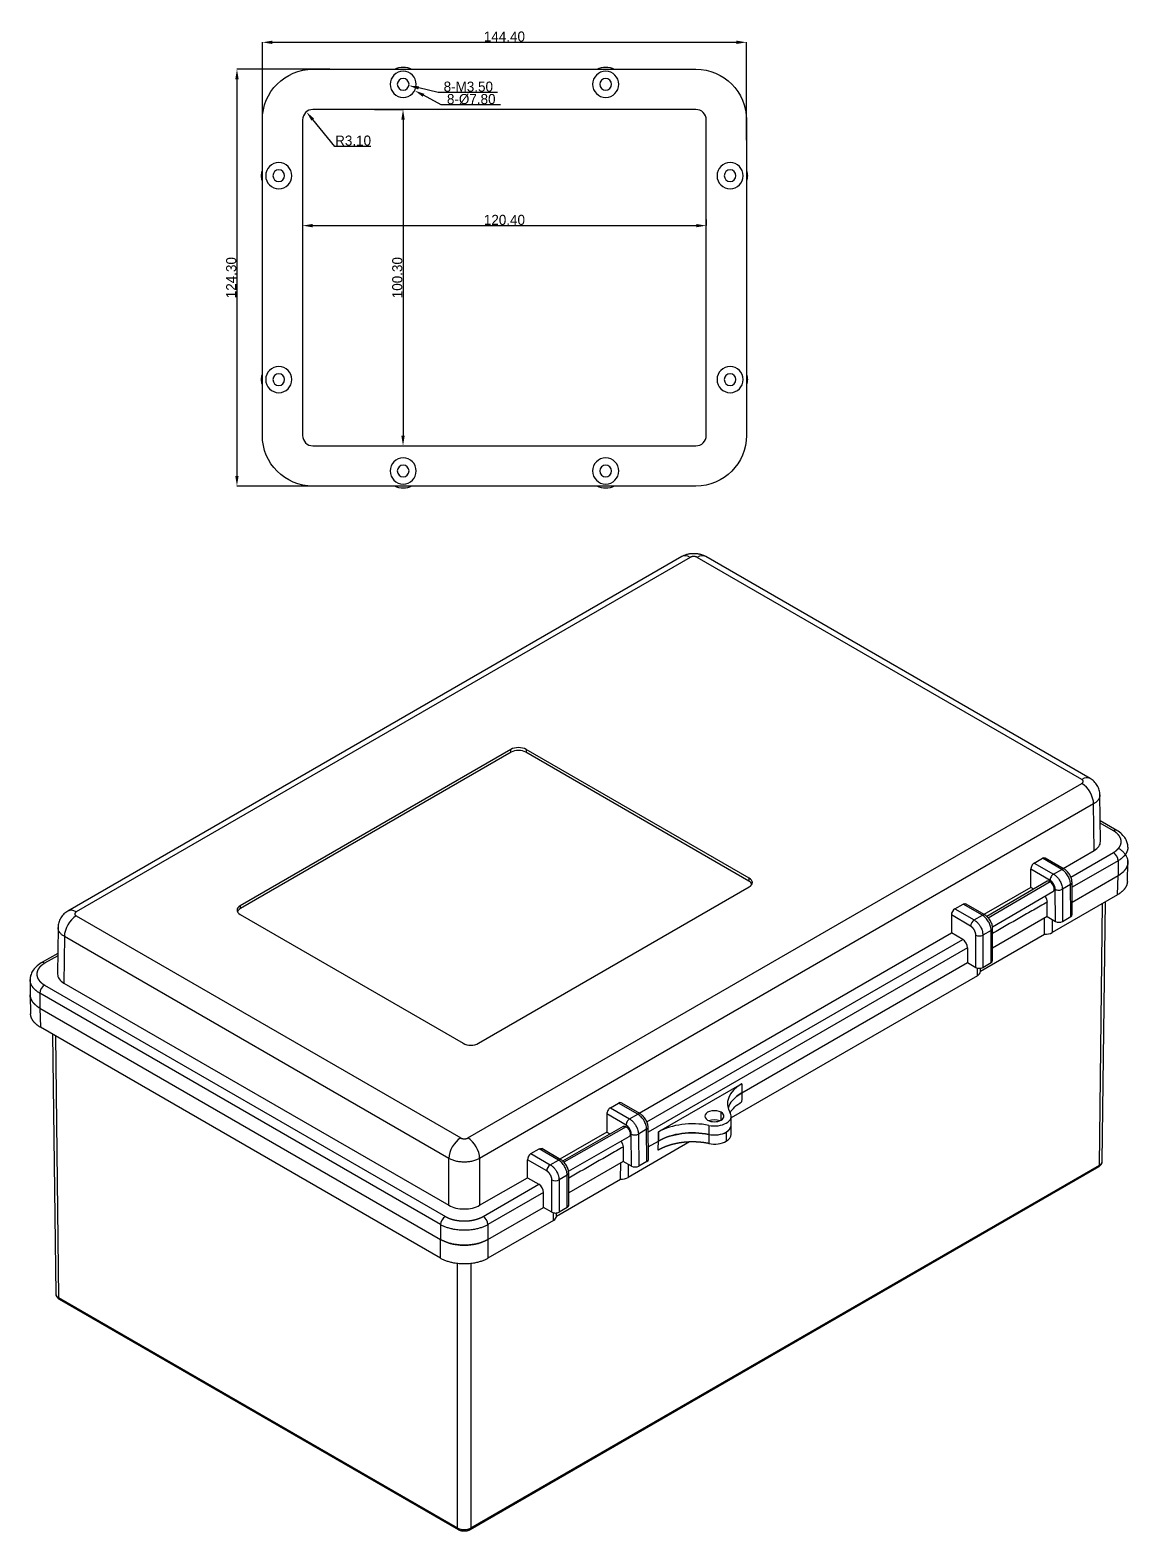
# Model space of a CAD drawing. Header units: inches. Extents: x 231 to 1236, y 43 to 508.
# Drawn here: x 908.2 to 1235.6, y 42.9 to 490.5 of the extents above; entities that cross this region are included whole.
import ezdxf

# ---------------------------------------------------------------- set-up
doc = ezdxf.new("R2010")
doc.units = ezdxf.units.IN
doc.header["$MEASUREMENT"] = 0
doc.layers.add('1', color=7, linetype='Continuous')
doc.layers.add('尺寸线', color=80, linetype='Continuous')
doc.dimstyles.get("Standard").update_dxf_attribs({"dimtxt": 3, "dimasz": 3, "dimexe": 0, "dimexo": 0, "dimgap": 0.2, "dimtad": 1, "dimtoh": 1, "dimzin": 0, "dimdsep": 46, "dimtxsty": 'Standard', "dimcen": 0, "dimadec": 0, "dimazin": 0, "dimtfac": 1, "dimtofl": 0, "dimtmove": 0, "dimatfit": 3, "dimfxl": 1, "dimtolj": 1, "dimtzin": 0, "dimarcsym": 2})

# ---------------------------------------------------------------- blocks, each defined once
blk = doc.blocks.new('*D6')
at = {"layer": 'Defpoints', "color": 0}
for p in [(1121.86, 486.87), (977.46, 457.69), (1121.86, 457.69)]:
    blk.add_point(p, dxfattribs=at)
at = {"layer": '尺寸线', "color": 0, "lineweight": -2}
for p, q in [((977.46, 457.69), (977.46, 486.87)), ((980.46, 486.87), (1118.86, 486.87)), ((1121.86, 457.69), (1121.86, 486.87))]:
    blk.add_line(p, q, dxfattribs=at)
at = {"layer": '尺寸线', "color": 0}
for points in [[(980.46, 487.37), (980.46, 486.37), (977.46, 486.87)], [(1118.86, 487.37), (1118.86, 486.37), (1121.86, 486.87)]]:
    blk.add_solid(points, dxfattribs=at)
at = {"layer": '尺寸线', "color": 0, "insert": (1049.66, 488.57), "char_height": 3, "attachment_point": 5}
blk.add_mtext('\\A1;144.40', dxfattribs=at)
blk = doc.blocks.new('*D7')
at = {"layer": 'Defpoints', "color": 0}
for p in [(997.6, 478.84), (969.89, 354.54), (997.6, 354.54)]:
    blk.add_point(p, dxfattribs=at)
at = {"layer": '尺寸线', "color": 0, "lineweight": -2}
for p, q in [((997.6, 478.84), (969.89, 478.84)), ((969.89, 475.84), (969.89, 357.54)), ((997.6, 354.54), (969.89, 354.54))]:
    blk.add_line(p, q, dxfattribs=at)
at = {"layer": '尺寸线', "color": 0}
for points in [[(969.39, 475.84), (970.39, 475.84), (969.89, 478.84)], [(969.39, 357.54), (970.39, 357.54), (969.89, 354.54)]]:
    blk.add_solid(points, dxfattribs=at)
at = {"layer": '尺寸线', "color": 0, "insert": (968.19, 416.69), "char_height": 3, "attachment_point": 5, "rotation": 90}
blk.add_mtext('\\A1;124.30', dxfattribs=at)
blk = doc.blocks.new('*D8')
at = {"layer": 'Defpoints', "color": 0}
for p in [(1010.91, 466.84), (1010.91, 366.54), (1019.41, 366.54)]:
    blk.add_point(p, dxfattribs=at)
at = {"layer": '尺寸线', "color": 0, "lineweight": -2}
for p, q in [((1010.91, 466.84), (1019.41, 466.84)), ((1019.41, 463.84), (1019.41, 369.54)), ((1010.91, 366.54), (1019.41, 366.54))]:
    blk.add_line(p, q, dxfattribs=at)
at = {"layer": '尺寸线', "color": 0}
for points in [[(1018.91, 463.84), (1019.91, 463.84), (1019.41, 466.84)], [(1018.91, 369.54), (1019.91, 369.54), (1019.41, 366.54)]]:
    blk.add_solid(points, dxfattribs=at)
at = {"layer": '尺寸线', "color": 0, "insert": (1017.71, 416.69), "char_height": 3, "attachment_point": 5, "rotation": 90}
blk.add_mtext('\\A1;100.30', dxfattribs=at)
blk = doc.blocks.new('*D9')
at = {"layer": 'Defpoints', "color": 0}
for p in [(989.46, 434.05), (1109.86, 434.05), (1109.86, 432.2)]:
    blk.add_point(p, dxfattribs=at)
at = {"layer": '尺寸线', "color": 0, "lineweight": -2}
for p, q in [((989.46, 434.05), (989.46, 432.2)), ((992.46, 432.2), (1106.86, 432.2)), ((1109.86, 434.05), (1109.86, 432.2))]:
    blk.add_line(p, q, dxfattribs=at)
at = {"layer": '尺寸线', "color": 0}
for points in [[(992.46, 432.7), (992.46, 431.7), (989.46, 432.2)], [(1106.86, 432.7), (1106.86, 431.7), (1109.86, 432.2)]]:
    blk.add_solid(points, dxfattribs=at)
at = {"layer": '尺寸线', "color": 0, "insert": (1049.66, 433.9), "char_height": 3, "attachment_point": 5}
blk.add_mtext('\\A1;120.40', dxfattribs=at)
blk = doc.blocks.new('*D10')
at = {"layer": 'Defpoints', "color": 0}
for p in [(990.59, 466.13), (992.56, 463.74)]:
    blk.add_point(p, dxfattribs=at)
at = {"layer": '尺寸线', "color": 0, "lineweight": -2}
for p, q in [((999.08, 455.84), (992.5, 463.82)), ((1009.78, 455.84), (999.08, 455.84))]:
    blk.add_line(p, q, dxfattribs=at)
at = {"layer": '尺寸线', "color": 0}
blk.add_solid([(992.88, 464.14), (992.11, 463.5), (990.59, 466.13)], dxfattribs=at)
at = {"layer": '尺寸线', "color": 0, "insert": (1004.53, 457.54), "char_height": 3, "attachment_point": 5}
blk.add_mtext('\\A1;R3.10', dxfattribs=at)
blk = doc.blocks.new('*D11')
at = {"layer": 'Defpoints', "color": 0}
for p in [(1017.76, 474.73), (1021.17, 473.95)]:
    blk.add_point(p, dxfattribs=at)
at = {"layer": '尺寸线', "color": 0, "lineweight": -2}
for p, q in [((1029.94, 471.93), (1024.09, 473.27)), ((1047.64, 471.93), (1029.94, 471.93))]:
    blk.add_line(p, q, dxfattribs=at)
at = {"layer": '尺寸线', "color": 0}
blk.add_solid([(1024.2, 473.76), (1023.98, 472.79), (1021.17, 473.95)], dxfattribs=at)
at = {"layer": '尺寸线', "color": 0, "insert": (1038.89, 473.63), "char_height": 3, "attachment_point": 5}
blk.add_mtext('\\A1;8-M3.50', dxfattribs=at)
blk = doc.blocks.new('*D12')
at = {"layer": 'Defpoints', "color": 0}
for p in [(1016.03, 476.2), (1022.89, 472.48)]:
    blk.add_point(p, dxfattribs=at)
at = {"layer": '尺寸线', "color": 0, "lineweight": -2}
for p, q in [((1030.81, 468.2), (1025.53, 471.06)), ((1048.51, 468.2), (1030.81, 468.2))]:
    blk.add_line(p, q, dxfattribs=at)
at = {"layer": '尺寸线', "color": 0}
blk.add_solid([(1025.77, 471.5), (1025.29, 470.62), (1022.89, 472.48)], dxfattribs=at)
at = {"layer": '尺寸线', "color": 0, "insert": (1039.76, 469.9), "char_height": 3, "attachment_point": 5}
blk.add_mtext('\\A1;8-%%c7.80', dxfattribs=at)

msp = doc.modelspace()

# ---------------------------------------------------------------- linework, layer by layer
at = {"layer": '1', "color": 0}
for p, q in [((992.562, 478.84), (1106.762, 478.84)), ((1106.762, 466.84), (992.562, 466.84)), ((977.462, 369.64), (977.462, 463.74)), ((989.462, 463.74), (989.462, 369.64)), ((1109.862, 369.64), (1109.862, 463.74)), ((1121.862, 463.74), (1121.862, 369.64)), ((992.562, 366.54), (1106.762, 366.54)), ((1106.762, 354.54), (992.562, 354.54)), ((1102.561, 333.522), (919.46, 227.809)), ((1105.061, 333.275), (921.96, 227.561)), ((1221.836, 267.079), (1107.183, 333.275)), ((1224.336, 267.327), (1109.683, 333.522)), ((1051.596, 276.015), (970.844, 229.393)), ((1051.667, 275.158), (970.915, 228.536)), ((1051.667, 275.158), (970.915, 228.536)), ((1051.596, 275.117), (1051.596, 276.015)), ((1122.59, 236.742), (1056.051, 275.158)), ((1122.59, 236.742), (1056.051, 275.158)), ((1122.66, 237.599), (1056.121, 276.015)), ((1056.121, 276.015), (1056.121, 275.117)), ((1038.735, 160.141), (1221.836, 265.855)), ((1225.371, 259.752), (1042.27, 154.039)), ((1225.497, 245.85), (1225.371, 259.752)), ((1227.401, 248.524), (1227.275, 262.458)), ((1232.261, 251.857), (1227.344, 254.695)), ((1231.261, 251.758), (1227.351, 254.015)), ((1207.68, 242.13), (1210.127, 243.542)), ((1207.68, 242.13), (1213.429, 238.811)), ((1215.875, 240.224), (1210.127, 243.542)), ((1216.625, 240.298), (1210.879, 243.616)), ((1216.253, 240.513), (1225.497, 245.85)), ((1218.551, 237.912), (1231.261, 245.25)), ((1232.675, 242.809), (1218.953, 234.887)), ((1235.449, 236.646), (1235.622, 242.361)), ((1235.449, 236.646), (1235.622, 242.361)), ((1122.66, 236.7), (1122.66, 237.599)), ((1206.675, 234.839), (1206.625, 240.283)), ((1212.368, 236.967), (1206.625, 240.283)), ((1213.429, 238.811), (1215.875, 240.224)), ((1218.992, 230.469), (1232.695, 238.38)), ((1218.992, 230.469), (1232.695, 238.38)), ((1218.992, 230.469), (1232.695, 238.38)), ((1232.522, 232.665), (1232.695, 238.38)), ((1232.522, 232.665), (1232.695, 238.38)), ((1041.909, 188.365), (1122.66, 234.986)), ((1206.675, 234.839), (1192.636, 226.819)), ((1211.495, 236.687), (1193.504, 226.192)), ((1211.495, 236.687), (1193.504, 226.192)), ((1193.906, 225.829), (1212.37, 236.601)), ((1193.906, 225.829), (1212.37, 236.601)), ((1195.181, 223.118), (1213.258, 233.664)), ((1195.181, 223.118), (1213.258, 233.664)), ((1207.505, 234.36), (1206.675, 234.839)), ((1214.019, 224.731), (1213.932, 234.287)), ((1218.5, 235.712), (1216.053, 234.3)), ((1216.053, 234.3), (1216.14, 224.731)), ((1218.587, 226.144), (1218.5, 235.712)), ((1219.026, 226.761), (1218.939, 236.332)), ((970.844, 229.393), (970.844, 228.494)), ((1184.012, 228.465), (1186.459, 229.878)), ((1184.012, 228.465), (1189.761, 225.146)), ((1192.207, 226.559), (1186.459, 229.878)), ((1192.957, 226.633), (1187.21, 229.951)), ((1211.536, 226.165), (1211.497, 230.439)), ((1232.522, 232.665), (1212.976, 221.379)), ((1232.522, 232.665), (1212.976, 221.379)), ((1227.127, 152.07), (1228.071, 230.094)), ((1227.127, 152.07), (1228.071, 230.094)), ((1227.947, 153.189), (1228.883, 230.563)), ((1227.947, 153.189), (1228.883, 230.563)), ((921.96, 226.336), (1036.613, 160.141)), ((970.844, 226.781), (1037.383, 188.365)), ((1182.957, 226.631), (1182.957, 221.29)), ((1188.7, 223.315), (1182.957, 226.631)), ((1189.761, 225.146), (1192.207, 226.559)), ((1211.536, 226.165), (1195.255, 216.764)), ((1210.687, 220.875), (1210.761, 225.717)), ((1210.687, 220.875), (1210.761, 225.717)), ((1211.536, 226.165), (1214.019, 224.731)), ((1213.035, 225.299), (1212.976, 221.379)), ((1213.035, 225.299), (1212.976, 221.379)), ((1216.14, 224.731), (1218.587, 226.144)), ((916.521, 222.94), (916.395, 209.005)), ((918.424, 220.234), (918.298, 206.332)), ((1033.078, 154.039), (918.424, 220.234)), ((1089.822, 167.518), (1182.957, 221.29)), ((1092.121, 164.918), (1186.358, 219.326)), ((1186.358, 219.326), (1182.957, 221.29)), ((1190.248, 211.007), (1190.248, 220.626)), ((1191.602, 209.856), (1210.687, 220.875)), ((1191.602, 209.856), (1210.687, 220.875)), ((1194.815, 222.038), (1192.369, 220.626)), ((1192.369, 220.626), (1192.369, 211.007)), ((1194.815, 212.419), (1194.815, 222.038)), ((1195.255, 213.032), (1195.255, 222.644)), ((916.451, 215.177), (911.535, 212.339)), ((1187.765, 216.881), (1092.522, 161.892)), ((1187.765, 216.881), (1187.765, 212.44)), ((916.447, 214.498), (912.535, 212.239)), ((1120.429, 173.563), (1187.765, 212.44)), ((1120.429, 173.563), (1187.765, 212.44)), ((1120.429, 173.563), (1187.765, 212.44)), ((1187.765, 212.44), (1190.248, 211.007)), ((1190.721, 208.531), (1190.756, 210.814)), ((1190.721, 208.531), (1190.756, 210.814)), ((1191.6, 209.74), (1191.616, 210.772)), ((1191.6, 209.74), (1191.616, 210.772)), ((1192.369, 211.007), (1194.815, 212.419)), ((918.298, 206.332), (1033.078, 140.064)), ((1190.721, 208.531), (1117.275, 166.127)), ((1190.721, 208.531), (1117.275, 166.127)), ((908.174, 202.843), (908.346, 197.127)), ((908.174, 202.843), (908.346, 197.127)), ((1030.624, 134.296), (911.121, 203.291)), ((912.535, 205.732), (1032.038, 136.737)), ((911.101, 198.862), (1030.604, 129.866)), ((911.101, 198.862), (1030.604, 129.866)), ((911.101, 198.862), (911.274, 193.146)), ((911.101, 198.862), (1030.604, 129.866)), ((911.101, 198.862), (911.274, 193.146)), ((1030.604, 124.251), (911.274, 193.146)), ((1030.604, 124.251), (911.274, 193.146)), ((914.913, 191.045), (915.849, 113.67)), ((914.913, 191.045), (915.849, 113.67)), ((915.725, 190.576), (916.669, 112.552)), ((915.725, 190.576), (916.669, 112.552)), ((1120.417, 176.265), (1095.572, 161.921)), ((1120.417, 176.265), (1120.429, 176.258)), ((1081.25, 169.135), (1083.696, 170.548)), ((1089.445, 167.229), (1083.696, 170.548)), ((1090.195, 167.303), (1084.448, 170.621)), ((1085.938, 163.973), (1080.195, 167.288)), ((1080.195, 167.288), (1080.244, 161.844)), ((1081.25, 169.135), (1086.998, 165.816)), ((1086.998, 165.816), (1089.445, 167.229)), ((1114.289, 165.458), (1114.289, 167.785)), ((1117.274, 163.927), (1117.274, 166.622)), ((1080.244, 161.844), (1066.205, 153.824)), ((1085.08, 163.586), (1066.999, 153.257)), ((1085.08, 163.586), (1066.999, 153.257)), ((1085.94, 163.491), (1067.42, 152.91)), ((1085.94, 163.491), (1067.42, 152.91)), ((1080.244, 161.844), (1081.133, 161.331)), ((1087.588, 151.736), (1087.501, 161.292)), ((1092.069, 162.718), (1089.623, 161.305)), ((1089.623, 161.305), (1089.709, 151.736)), ((1092.156, 153.149), (1092.069, 162.718)), ((1092.595, 153.766), (1092.508, 163.337)), ((1095.584, 159.219), (1095.572, 161.921)), ((1095.582, 161.914), (1095.572, 161.921)), ((1115.809, 161.886), (1115.809, 159.167)), ((1115.809, 161.886), (1115.809, 159.167)), ((1117.274, 161.208), (1117.274, 163.927)), ((1117.274, 161.208), (1117.274, 163.927)), ((1057.581, 155.47), (1060.028, 156.883)), ((1065.777, 153.564), (1060.028, 156.883)), ((1066.527, 153.638), (1060.78, 156.956)), ((1068.736, 150.218), (1086.825, 160.553)), ((1068.736, 150.218), (1086.825, 160.553)), ((1085.066, 157.444), (1085.105, 153.17)), ((1104.825, 158.938), (1086.545, 148.385)), ((1104.825, 158.938), (1086.545, 148.385)), ((1092.562, 157.474), (1095.584, 159.219)), ((1092.562, 157.474), (1095.584, 159.219)), ((1092.562, 157.474), (1095.584, 159.219)), ((1033.078, 140.064), (1033.078, 154.039)), ((1042.27, 154.039), (1042.27, 140.064)), ((1056.526, 148.295), (1056.526, 153.636)), ((1062.269, 150.321), (1056.526, 153.636)), ((1057.581, 155.47), (1063.33, 152.151)), ((1063.33, 152.151), (1065.777, 153.564)), ((1085.105, 153.17), (1068.824, 143.77)), ((1084.256, 147.88), (1084.33, 152.722)), ((1084.256, 147.88), (1084.33, 152.722)), ((1087.588, 151.736), (1085.105, 153.17)), ((1086.605, 152.304), (1086.545, 148.385)), ((1086.605, 152.304), (1086.545, 148.385)), ((1092.156, 153.149), (1089.709, 151.736)), ((1039.447, 43.38), (1226.92, 151.618)), ((1039.447, 43.38), (1226.92, 151.618)), ((1039.654, 43.832), (1227.127, 152.07)), ((1039.654, 43.832), (1227.127, 152.07)), ((1042.27, 140.064), (1056.526, 148.295)), ((1056.526, 148.295), (1059.928, 146.331)), ((1065.171, 136.861), (1084.256, 147.88)), ((1065.171, 136.861), (1084.256, 147.88)), ((1068.385, 149.043), (1065.938, 147.631)), ((1068.385, 139.425), (1068.385, 149.043)), ((1068.824, 140.037), (1068.824, 149.649)), ((1043.31, 136.737), (1059.928, 146.331)), ((1061.335, 143.886), (1044.724, 134.296)), ((1061.335, 139.445), (1061.335, 143.886)), ((1063.817, 138.012), (1063.817, 147.631)), ((1065.938, 147.631), (1065.938, 138.012)), ((1044.744, 129.866), (1061.335, 139.445)), ((1044.744, 129.866), (1061.335, 139.445)), ((1044.744, 129.866), (1061.335, 139.445)), ((1063.817, 138.012), (1061.335, 139.445)), ((1068.385, 139.425), (1065.938, 138.012)), ((1064.291, 135.536), (1044.744, 124.251)), ((1064.291, 135.536), (1044.744, 124.251)), ((1064.291, 135.536), (1064.325, 137.819)), ((1064.291, 135.536), (1064.325, 137.819)), ((1065.169, 136.746), (1065.185, 137.777)), ((1065.169, 136.746), (1065.185, 137.777)), ((1030.604, 124.251), (1030.604, 129.866)), ((1030.604, 124.251), (1030.604, 129.866)), ((1044.744, 129.866), (1044.744, 124.251)), ((1044.744, 129.866), (1044.744, 124.251)), ((1035.694, 43.832), (1035.694, 122.715)), ((1035.694, 43.832), (1035.694, 122.715)), ((1039.654, 122.705), (1039.654, 43.832)), ((1039.654, 122.705), (1039.654, 43.832)), ((916.669, 112.552), (1035.694, 43.832)), ((916.669, 112.552), (1035.694, 43.832)), ((916.876, 112.1), (1035.901, 43.38)), ((916.876, 112.1), (1035.901, 43.38)), ((1037.674, 43.357), (1037.674, 42.942)), ((1037.674, 43.357), (1037.674, 42.942))]:
    msp.add_line(p, q, dxfattribs=at)
at = {"layer": '1', "color": 0, "extrusion": (0, 0, -1)}
for centre, radius, start, end in [((-1019.462, 474.34), 5.15, 60.90167, 119.09833), ((-1079.862, 474.34), 5.15, 60.90167, 119.09833), ((-992.562, 463.74), 15.1, 0, 90), ((-1106.762, 463.74), 15.1, 90, 180), ((-982.362, 447.09), 5.15, 0, 17.92572), ((-1116.962, 447.09), 5.15, 162.07428, 180), ((-982.362, 447.09), 5.15, 342.07428, 0), ((-1116.962, 447.09), 5.15, 180, 197.92572), ((-982.362, 386.29), 5.15, 0, 17.92572), ((-982.362, 386.29), 5.15, 342.07428, 0), ((-1116.962, 386.29), 5.15, 162.07428, 180), ((-1116.962, 386.29), 5.15, 180, 197.92572), ((-992.562, 369.64), 15.1, 270, 0), ((-1106.762, 369.64), 15.1, 180, 270), ((-1019.462, 359.04), 5.15, 240.90167, 299.09833), ((-1079.862, 359.04), 5.15, 240.90167, 299.09833)]:
    msp.add_arc(centre, radius, start, end, dxfattribs=at)
at = {"layer": '1', "color": 0}
for centre, radius, start, end in [((1019.462, 474.34), 3.9, 0, 180), ((1019.462, 474.34), 1.75, 0, 180), ((1079.862, 474.34), 3.9, 0, 180), ((1079.862, 474.34), 1.75, 0, 180), ((1019.462, 474.34), 3.9, 180, 0), ((1019.462, 474.34), 1.75, 180, 0), ((1079.862, 474.34), 3.9, 180, 0), ((1079.862, 474.34), 1.75, 180, 0), ((992.562, 463.74), 3.1, 90, 180), ((1106.762, 463.74), 3.1, 0, 90), ((982.362, 447.09), 3.9, 0, 180), ((982.362, 447.09), 1.75, 0, 180), ((1116.962, 447.09), 3.9, 0, 180), ((1116.962, 447.09), 1.75, 0, 180), ((982.362, 447.09), 3.9, 180, 0), ((982.362, 447.09), 1.75, 180, 0), ((1116.962, 447.09), 3.9, 180, 0), ((1116.962, 447.09), 1.75, 180, 0), ((982.362, 386.29), 3.9, 0, 180), ((1116.962, 386.29), 3.9, 0, 180), ((982.362, 386.29), 3.9, 180, 0), ((982.362, 386.29), 1.75, 0, 180), ((982.362, 386.29), 1.75, 180, 0), ((1116.962, 386.29), 3.9, 180, 0), ((1116.962, 386.29), 1.75, 0, 180), ((1116.962, 386.29), 1.75, 180, 0), ((992.562, 369.64), 3.1, 180, 270), ((1106.762, 369.64), 3.1, 270, 0), ((1019.462, 359.04), 3.9, 0, 180), ((1079.862, 359.04), 3.9, 0, 180), ((1019.462, 359.04), 3.9, 180, 0), ((1019.462, 359.04), 1.75, 0, 180), ((1019.462, 359.04), 1.75, 180, 0), ((1079.862, 359.04), 3.9, 180, 0), ((1079.862, 359.04), 1.75, 0, 180), ((1079.862, 359.04), 1.75, 180, 0)]:
    msp.add_arc(centre, radius, start, end, dxfattribs=at)
for centre, major_axis, ratio, start_param, end_param in [((1105.061, 329.192), (2.5, -4.33), 0.57735, 2.3561945, 3.1415919), ((1107.183, 329.192), (-2.5, -4.33), 0.57735, 3.1415934, 3.9269908), ((1053.859, 274.709), (3.2, 0), 0.57735, 0.7853982, 2.3561945), ((1053.859, 273.893), (-3.1, 0), 0.57735, 3.9269908, 5.4977871), ((1053.859, 273.893), (-3.1, 0), 0.57735, 3.9269908, 5.4977871), ((1221.836, 262.997), (-2.5, -4.33), 0.57735, 3.1417156, 3.9269908), ((1221.836, 261.772), (2.5, -4.33), 0.57735, 0.7906342, 2.3561945), ((1231.261, 250.125), (-1, -1.732), 0.57735, 3.1413239, 3.9269908), ((1220.901, 248.504), (6.5, 0), 0.57735, 5.497776, 6.2884053), ((1207.69, 240.902), (-0.744, -1.302), 0.580365, 3.9243649, 5.5003716), ((1210.132, 242.315), (-0.744, -1.302), 0.580365, 3.1389794, 3.9243591), ((1231.261, 243.617), (-1, 1.732), 0.57735, 3.9322268, 5.4977871), ((1120.397, 236.293), (3.2, 0), 0.57735, 5.4977871, 7.0685835), ((1213.429, 237.586), (-0.75, -1.299), 0.57735, 3.9269908, 5.5030231), ((1215.875, 238.999), (-0.75, -1.299), 0.57735, 3.1412996, 3.9269908), ((1120.397, 235.476), (-3.1, 0), 0.57735, 3.2984761, 3.9269908), ((1120.397, 235.476), (-3.1, 0), 0.57735, 3.2984761, 3.9269908), ((1212.376, 235.176), (-0.882, 1.512), 0.574319, 5.4951828, 6.2832317), ((1212.376, 235.176), (-0.882, 1.512), 0.574319, 5.4951828, 6.2832317), ((1212.376, 235.176), (-0.882, 1.512), 0.574319, 3.1416391, 5.4951828), ((1212.376, 235.176), (-0.882, 1.512), 0.574319, 3.1416391, 5.4951828), ((1214.997, 234.906), (-1.5, -0.014), 0.577334, 0.7801486, 2.3509996), ((1217.443, 236.318), (-1.5, -0.014), 0.577334, 2.3509996, 3.1420127), ((973.107, 228.087), (3.2, 0), 0.57735, 2.3561945, 3.9269908), ((973.107, 227.271), (-3.1, 0), 0.57735, 5.4977871, 6.1263019), ((973.107, 227.271), (-3.1, 0), 0.57735, 5.4977871, 6.1263019), ((1184.015, 227.237), (-0.744, -1.302), 0.580365, 3.9243649, 5.4899543), ((921.96, 222.254), (-2.5, -4.33), 0.57735, 3.9269908, 5.4925512), ((921.96, 223.478), (2.5, -4.33), 0.57735, 2.3561945, 3.1414697), ((1189.761, 223.921), (-0.75, -1.299), 0.57735, 3.9269908, 5.4925512), ((1192.207, 225.334), (-0.75, -1.299), 0.57735, 3.1413885, 3.9269908), ((1215.079, 225.343), (1.5, 0), 0.57735, 3.927002, 5.4977871), ((1217.526, 226.756), (1.5, 0), 0.57735, 5.497776, 6.288405), ((1186.348, 217.688), (0.992, -1.737), 0.580365, 0.793231, 2.3588205), ((1191.305, 221.231), (-1.5, 0), 0.571289, 0.7854119, 2.3561532), ((1193.751, 222.644), (-1.5, 0), 0.571289, 2.3586664, 3.1421285), ((1210.854, 222.604), (3, 0), 0.57735, 4.6566313, 5.4977871), ((1210.854, 222.604), (3, 0), 0.57735, 4.6566313, 5.4977871), ((912.535, 210.606), (-1, 1.732), 0.57735, 5.4977871, 6.2830133), ((1191.308, 211.619), (1.5, 0), 0.57735, 3.9269796, 5.4977871), ((1193.755, 213.032), (1.5, 0), 0.57735, 5.4977983, 6.2831849), ((922.894, 208.986), (6.5, 0), 0.57735, 3.1363648, 3.9269908), ((1188.6, 209.756), (3, 0), 0.57735, 5.4978003, 6.2743841), ((1188.6, 209.756), (3, 0), 0.57735, 5.4978003, 6.2743841), ((912.535, 204.099), (-1, -1.732), 0.57735, 3.9269908, 5.4925512), ((1039.646, 189.671), (3.2, 0), 0.57735, 3.9269908, 5.4977871), ((1130.685, 170.337), (-14.503, 0), 0.57735, 5.4978778, 6.6194555), ((1083.702, 169.32), (-0.744, -1.302), 0.580365, 3.1389794, 3.9243591), ((1130.685, 167.643), (-14.503, 0), 0.57735, 5.4978778, 6.1215801), ((1081.255, 167.909), (-0.744, -1.302), 0.580365, 3.9243649, 5.5003716), ((1086.998, 164.591), (-0.75, -1.299), 0.57735, 3.9269908, 5.5030231), ((1089.445, 166.004), (-0.75, -1.299), 0.57735, 3.1412996, 3.9269908), ((1112.274, 166.622), (-2.85, 0), 0.57735, 3.9269908, 7.0685835), ((1112.274, 166.622), (-2.85, 0), 0.57735, 0.7853982, 3.9269908), ((1112.274, 166.622), (5, 0), 0.57735, 4.3761635, 6.6194108), ((1112.274, 163.927), (-2.85, 0), 0.57735, 4.1008582, 5.3239684), ((1112.274, 163.927), (-2.85, 0), 0.57735, 4.1008582, 5.3239684), ((1112.274, 163.927), (-2.85, 0), 0.57735, 4.1008582, 5.3239684), ((1088.562, 161.913), (-1.5, -0.014), 0.577334, 0.7801486, 2.3509996), ((1091.009, 163.326), (-1.5, -0.014), 0.577334, 2.3509996, 3.1396848), ((1105.838, 155.984), (-14.517, 0), 0.57735, 4.3763817, 5.4969782), ((1105.838, 153.29), (-14.517, 0), 0.57735, 4.3763817, 5.496978), ((1112.274, 163.927), (5, 0), 0.57735, 4.3761635, 6.2831691), ((1112.274, 163.927), (5, 0), 0.57735, 4.3761633, 5.4977871), ((1112.274, 163.927), (5, 0), 0.57735, 4.3761633, 5.4977871), ((1112.274, 163.927), (5, 0), 0.57735, 5.4977871, 6.283169), ((1112.274, 163.927), (5, 0), 0.57735, 5.4977871, 6.283169), ((1112.274, 161.208), (5, 0), 0.57735, 5.4977871, 6.2831815), ((1112.274, 161.208), (5, 0), 0.57735, 5.4977871, 6.2831815), ((1036.613, 156.059), (-2.5, -4.33), 0.57735, 3.9269908, 5.4925512), ((1038.735, 156.059), (2.5, -4.33), 0.57735, 0.7906342, 2.3561945), ((1112.274, 161.208), (5, 0), 0.57735, 4.3728571, 5.4977871), ((1112.274, 161.208), (5, 0), 0.57735, 4.3728571, 5.4977871), ((1057.587, 154.24), (-0.744, -1.302), 0.580365, 3.9243649, 5.4899543), ((1065.777, 152.339), (-0.75, -1.299), 0.57735, 3.1413885, 3.9269908), ((1091.095, 153.761), (1.5, 0), 0.57735, 5.497776, 6.288405), ((1063.33, 150.927), (-0.75, -1.299), 0.57735, 3.9269908, 5.4925512), ((1067.324, 149.647), (-1.5, 0), 0.571289, 2.3570089, 3.1444437), ((1084.424, 149.609), (3, 0), 0.57735, 4.6566313, 5.4977871), ((1084.424, 149.609), (3, 0), 0.57735, 4.6566313, 5.4977871), ((1088.649, 152.349), (1.5, 0), 0.57735, 3.927002, 5.4977871), ((1226.42, 152.484), (-0.5, 0.866), 0.57735, 3.1415711, 3.9200095), ((1226.42, 152.484), (-0.5, 0.866), 0.57735, 3.1415711, 3.9200095), ((1059.92, 144.694), (-0.992, 1.737), 0.580365, 3.9348567, 5.5004189), ((1064.878, 148.235), (-1.5, 0), 0.571289, 0.7854119, 2.3561532), ((1037.674, 142.718), (6.5, 0), 0.57735, 3.9269796, 5.4977871), ((1067.324, 140.037), (1.5, 0), 0.57735, 5.4977983, 6.2831849), ((1032.038, 135.104), (1, 1.732), 0.57735, 0.7853982, 2.3509585), ((1043.31, 135.104), (-1, 1.732), 0.57735, 3.9322268, 5.4977871), ((1064.878, 138.624), (1.5, 0), 0.57735, 3.9269796, 5.4977871), ((1062.169, 136.761), (3, 0), 0.57735, 5.4978003, 6.2743841), ((1062.169, 136.761), (3, 0), 0.57735, 5.4978003, 6.2743841), ((917.376, 112.966), (-0.5, -0.866), 0.57735, 5.5047685, 6.2832069), ((917.376, 112.966), (-0.5, -0.866), 0.57735, 5.5047685, 6.2832069), ((1036.401, 44.246), (-0.5, -0.866), 0.57735, 5.5047685, 6.2830112), ((1036.401, 44.246), (-0.5, -0.866), 0.57735, 5.5047685, 6.2830112), ((1038.947, 44.246), (-0.5, 0.866), 0.57735, 3.1412299, 3.9200095), ((1038.947, 44.246), (-0.5, 0.866), 0.57735, 3.1412299, 3.9200095)]:
    msp.add_ellipse(centre, major_axis=major_axis, ratio=ratio, start_param=start_param, end_param=end_param, dxfattribs=at)
at = {"layer": '1', "color": 0, "extrusion": (0, 0, -1)}
for centre, major_axis, ratio, start_param, end_param in [((1186.464, 228.65), (-0.744, -1.302), 0.580365, 2.35884, 3.1442463), ((1210.083, 231.247), (1.008, -1.728), 0.57432, 4.4658497, 5.4951185), ((1130.682, 167.642), (14.5, -0.001), 0.577434, 3.3031352, 3.926945), ((1130.682, 167.642), (14.5, -0.001), 0.577434, 3.3031352, 3.926945), ((1130.66, 164.958), (14.5, -0.001), 0.577434, 3.4707977, 3.9269552), ((1130.66, 164.958), (14.5, -0.001), 0.577434, 3.4707977, 3.9269552), ((1105.84, 153.299), (14.502, -0.001), 0.577265, 3.9267915, 5.0484976), ((1105.84, 153.299), (14.502, -0.001), 0.577265, 3.9267915, 5.0484976), ((1060.034, 155.655), (-0.744, -1.302), 0.580365, 2.35884, 3.1442463), ((1083.652, 158.252), (1.008, -1.728), 0.57432, 4.5041821, 5.4951185)]:
    msp.add_ellipse(centre, major_axis=major_axis, ratio=ratio, start_param=start_param, end_param=end_param, dxfattribs=at)
at = {"layer": '1', "color": 0}
for points, degree, knots in [([(1109.683, 333.522), (1109.446, 333.658), (1108.938, 333.899), (1108.06, 334.171), (1107.11, 334.337), (1106.122, 334.394), (1105.134, 334.337), (1104.184, 334.171), (1103.306, 333.899), (1102.798, 333.658), (1102.561, 333.522)], 3, [0, 0, 0, 0, 0.1250468, 0.2500476, 0.3750299, 0.5, 0.6249701, 0.7499524, 0.8749532, 1, 1, 1, 1]), ([(1107.183, 333.275), (1107.085, 333.331), (1106.972, 333.376), (1106.852, 333.423), (1106.718, 333.457), (1106.579, 333.492), (1106.429, 333.51), (1106.278, 333.528), (1106.122, 333.528), (1105.967, 333.528), (1105.815, 333.51), (1105.666, 333.492), (1105.526, 333.457), (1105.393, 333.424), (1105.272, 333.376), (1105.159, 333.331), (1105.061, 333.275)], 2, [0, 0, 0, 0.125, 0.125, 0.25, 0.25, 0.375, 0.375, 0.5, 0.5, 0.625, 0.625, 0.75, 0.75, 0.875, 0.875, 1, 1, 1]), ([(1227.275, 262.435), (1227.269, 262.931), (1227.125, 263.897), (1226.509, 265.288), (1225.547, 266.484), (1224.762, 267.076), (1224.336, 267.327)], 3, [0, 0, 0, 0, 0.2547391, 0.5100626, 0.7604126, 1, 1, 1, 1]), ([(1227.275, 262.435), (1227.275, 262.428), (1227.276, 262.176), (1227.192, 261.677), (1226.817, 260.969), (1226.222, 260.307), (1225.655, 259.937), (1225.371, 259.752)], 3, [0, 0, 0, 0, 0.0067048, 0.2550286, 0.5033523, 0.7516761, 1, 1, 1, 1]), ([(1232.989, 250.265), (1232.839, 250.474), (1232.652, 250.675), (1232.468, 250.873), (1232.251, 251.061), (1231.814, 251.439), (1231.261, 251.758)], 2, [0.75, 0.75, 0.75, 0.8125, 0.8125, 0.875, 0.875, 1, 1, 1]), ([(1235.595, 246.901), (1235.59, 247.313), (1235.473, 248.168), (1234.911, 249.471), (1233.858, 250.768), (1232.858, 251.511), (1232.261, 251.857)], 3, [0, 0, 0, 0, 0.2083449, 0.4451643, 0.7110774, 1, 1, 1, 1]), ([(1231.261, 245.25), (1231.816, 245.571), (1232.255, 245.951), (1232.473, 246.14), (1232.659, 246.34)], 2, [0, 0, 0, 0.125, 0.125, 0.1875, 0.1875, 0.1875]), ([(1232.659, 246.34), (1232.843, 246.539), (1232.991, 246.747), (1233.14, 246.954), (1233.253, 247.17)], 2, [0.1875, 0.1875, 0.1875, 0.25, 0.25, 0.3125, 0.3125, 0.3125]), ([(1233.443, 247.61), (1233.596, 248.055), (1233.596, 248.505), (1233.595, 248.73), (1233.556, 248.957)], 2, [0.375, 0.375, 0.375, 0.5, 0.5, 0.5625, 0.5625, 0.5625]), ([(1213.429, 238.811), (1213.648, 238.666), (1214.095, 238.37), (1214.736, 237.694), (1215.337, 236.824), (1215.903, 235.628), (1215.998, 234.786), (1216.053, 234.3)], 3, [0, 0, 0, 0, 0.1609788, 0.3279814, 0.5010041, 0.7117273, 1, 1, 1, 1]), ([(1218.5, 235.712), (1218.483, 235.965), (1218.453, 236.437), (1218.252, 237.153), (1218.005, 237.761), (1217.587, 238.555), (1216.89, 239.509), (1216.207, 239.99), (1215.875, 240.224)], 3, [0, 0, 0, 0, 0.1547568, 0.2898906, 0.4053695, 0.501166, 0.7572768, 1, 1, 1, 1]), ([(1218.939, 236.332), (1218.931, 236.698), (1218.812, 237.432), (1218.295, 238.614), (1217.521, 239.646), (1216.94, 240.111), (1216.626, 240.298)], 3, [0, 0, 0, 0, 0.2500111, 0.5000016, 0.7499892, 1, 1, 1, 1]), ([(1213.468, 235.813), (1213.354, 236.008), (1213.218, 236.187), (1213.087, 236.362), (1212.94, 236.513), (1212.799, 236.657), (1212.651, 236.775), (1212.511, 236.885), (1212.368, 236.967)], 2, [0.5, 0.5, 0.5, 0.625, 0.625, 0.75, 0.75, 0.875, 0.875, 1, 1, 1]), ([(1213.932, 234.287), (1213.93, 234.452), (1213.903, 234.628), (1213.874, 234.814), (1213.817, 235.008), (1213.758, 235.21), (1213.671, 235.411), (1213.582, 235.616), (1213.468, 235.813)], 2, [0, 0, 0, 0.125, 0.125, 0.25, 0.25, 0.375, 0.375, 0.5, 0.5, 0.5]), ([(919.46, 227.808), (919.034, 227.558), (918.249, 226.965), (917.287, 225.77), (916.671, 224.378), (916.527, 223.413), (916.521, 222.916)], 3, [0, 0, 0, 0, 0.2395874, 0.4899374, 0.7452609, 1, 1, 1, 1]), ([(921.785, 227.439), (921.702, 227.37), (921.644, 227.293), (921.584, 227.212), (921.552, 227.126)], 2, [0.125, 0.125, 0.125, 0.25, 0.25, 0.375, 0.375, 0.375]), ([(921.644, 226.605), (921.702, 226.528), (921.785, 226.458), (921.862, 226.393), (921.96, 226.336)], 2, [0.75, 0.75, 0.75, 0.875, 0.875, 1, 1, 1]), ([(1189.761, 225.146), (1189.98, 225.001), (1190.426, 224.705), (1191.065, 224.028), (1191.664, 223.156), (1192.225, 221.958), (1192.316, 221.113), (1192.369, 220.626)], 3, [0, 0, 0, 0, 0.1609788, 0.3279813, 0.5010041, 0.7117273, 1, 1, 1, 1]), ([(1194.815, 222.038), (1194.8, 222.291), (1194.772, 222.765), (1194.575, 223.483), (1194.33, 224.092), (1193.915, 224.888), (1193.221, 225.844), (1192.539, 226.325), (1192.207, 226.559)], 3, [0, 0, 0, 0, 0.1547567, 0.2898905, 0.4053694, 0.501166, 0.7572768, 1, 1, 1, 1]), ([(1195.255, 222.644), (1195.25, 223.012), (1195.137, 223.75), (1194.627, 224.94), (1193.854, 225.978), (1193.273, 226.445), (1192.957, 226.633)], 3, [0, 0, 0, 0, 0.2498267, 0.4997822, 0.7498487, 1, 1, 1, 1]), ([(918.424, 220.234), (918.141, 220.419), (917.573, 220.789), (916.979, 221.45), (916.604, 222.159), (916.52, 222.657), (916.521, 222.91), (916.521, 222.916)], 3, [0, 0, 0, 0, 0.2483232, 0.4966465, 0.74497, 0.9932936, 1, 1, 1, 1]), ([(1189.27, 222.86), (1189.131, 223.005), (1188.982, 223.123), (1188.843, 223.233), (1188.7, 223.315)], 2, [0.75, 0.75, 0.75, 0.875, 0.875, 1, 1, 1]), ([(1189.795, 222.158), (1189.682, 222.354), (1189.548, 222.534), (1189.417, 222.709), (1189.27, 222.86)], 2, [0.5, 0.5, 0.5, 0.625, 0.625, 0.75, 0.75, 0.75]), ([(1190.139, 221.35), (1190.081, 221.553), (1189.996, 221.755), (1189.908, 221.961), (1189.795, 222.158)], 2, [0.25, 0.25, 0.25, 0.375, 0.375, 0.5, 0.5, 0.5]), ([(1190.248, 220.626), (1190.247, 220.791), (1190.222, 220.968), (1190.194, 221.155), (1190.139, 221.35)], 2, [0, 0, 0, 0.125, 0.125, 0.25, 0.25, 0.25]), ([(911.535, 212.338), (910.934, 211.991), (909.935, 211.248), (908.88, 209.945), (908.323, 208.647), (908.206, 207.792), (908.2, 207.383)], 3, [0, 0, 0, 0, 0.2906179, 0.5553758, 0.7932552, 1, 1, 1, 1]), ([(912.535, 212.239), (911.98, 211.919), (911.541, 211.539), (911.322, 211.35), (911.137, 211.15), (910.953, 210.951), (910.805, 210.743), (910.656, 210.536), (910.543, 210.319), (910.429, 210.103), (910.353, 209.879), (910.2, 209.435), (910.2, 208.985), (910.2, 208.76), (910.24, 208.533)], 2, [0, 0, 0, 0.125, 0.125, 0.1875, 0.1875, 0.25, 0.25, 0.3125, 0.3125, 0.375, 0.375, 0.5, 0.5, 0.5625, 0.5625, 0.5625]), ([(910.24, 208.533), (910.278, 208.307), (910.355, 208.085), (910.509, 207.641), (910.807, 207.225), (910.957, 207.016), (911.143, 206.815)], 2, [0.5625, 0.5625, 0.5625, 0.625, 0.625, 0.75, 0.75, 0.8125, 0.8125, 0.8125]), ([(911.143, 206.815), (911.328, 206.616), (911.545, 206.428), (911.982, 206.051), (912.535, 205.732)], 2, [0.8125, 0.8125, 0.8125, 0.875, 0.875, 1, 1, 1]), ([(1086.998, 165.816), (1087.217, 165.671), (1087.664, 165.376), (1088.305, 164.699), (1088.906, 163.829), (1089.472, 162.633), (1089.568, 161.791), (1089.623, 161.305)], 3, [0, 0, 0, 0, 0.1609771, 0.3279797, 0.5010041, 0.7117273, 1, 1, 1, 1]), ([(1092.069, 162.718), (1092.053, 162.97), (1092.022, 163.442), (1091.821, 164.158), (1091.575, 164.766), (1091.156, 165.56), (1090.459, 166.514), (1089.777, 166.995), (1089.445, 167.229)], 3, [0, 0, 0, 0, 0.1547568, 0.2898906, 0.4053694, 0.501166, 0.7572786, 1, 1, 1, 1]), ([(1092.508, 163.337), (1092.501, 163.703), (1092.382, 164.437), (1091.865, 165.619), (1091.09, 166.651), (1090.51, 167.116), (1090.195, 167.303)], 3, [0, 0, 0, 0, 0.2500111, 0.5000016, 0.7499892, 1, 1, 1, 1]), ([(1087.501, 161.292), (1087.5, 161.457), (1087.472, 161.633), (1087.444, 161.819), (1087.387, 162.014), (1087.328, 162.215), (1087.24, 162.416), (1087.152, 162.621), (1087.037, 162.818), (1086.923, 163.013), (1086.788, 163.192), (1086.656, 163.367), (1086.509, 163.518), (1086.369, 163.662), (1086.22, 163.78), (1086.08, 163.89), (1085.938, 163.973)], 2, [0, 0, 0, 0.125, 0.125, 0.25, 0.25, 0.375, 0.375, 0.5, 0.5, 0.625, 0.625, 0.75, 0.75, 0.875, 0.875, 1, 1, 1]), ([(1037.367, 159.906), (1037.518, 159.887), (1037.674, 159.887), (1037.829, 159.887), (1037.981, 159.906), (1038.13, 159.924), (1038.27, 159.959)], 2, [0.375, 0.375, 0.375, 0.5, 0.5, 0.625, 0.625, 0.75, 0.75, 0.75]), ([(1038.27, 159.959), (1038.403, 159.992), (1038.524, 160.04), (1038.637, 160.085), (1038.735, 160.141)], 2, [0.75, 0.75, 0.75, 0.875, 0.875, 1, 1, 1]), ([(1110.608, 158.486), (1109.645, 158.683), (1108.644, 158.799), (1107.643, 158.916), (1106.623, 158.95), (1105.604, 158.985), (1104.586, 158.936), (1103.568, 158.888), (1102.572, 158.757), (1101.576, 158.627), (1100.621, 158.417), (1099.667, 158.208), (1098.772, 157.923), (1097.878, 157.638), (1097.062, 157.284), (1096.246, 156.93), (1095.523, 156.512)], 2, [0, 0, 0, 0.125, 0.125, 0.25, 0.25, 0.375, 0.375, 0.5, 0.5, 0.625, 0.625, 0.75, 0.75, 0.875, 0.875, 1, 1, 1]), ([(1110.608, 158.486), (1109.645, 158.683), (1108.644, 158.799), (1107.643, 158.916), (1106.623, 158.95), (1105.604, 158.985), (1104.586, 158.936), (1103.568, 158.888), (1102.572, 158.757), (1101.576, 158.627), (1100.621, 158.417), (1099.667, 158.208), (1098.772, 157.923), (1097.878, 157.638), (1097.062, 157.284), (1096.246, 156.93), (1095.523, 156.512)], 2, [0, 0, 0, 0.125, 0.125, 0.25, 0.25, 0.375, 0.375, 0.5, 0.5, 0.625, 0.625, 0.75, 0.75, 0.875, 0.875, 1, 1, 1]), ([(1042.27, 154.039), (1041.952, 153.876), (1041.316, 153.551), (1040.175, 153.211), (1038.951, 152.996), (1037.674, 152.925), (1036.397, 152.996), (1035.173, 153.211), (1034.032, 153.551), (1033.396, 153.876), (1033.078, 154.039)], 3, [0, 0, 0, 0, 0.1250004, 0.2500006, 0.3750007, 0.5000008, 0.6250007, 0.7500005, 0.8750003, 1, 1, 1, 1]), ([(1068.385, 149.043), (1068.37, 149.297), (1068.341, 149.77), (1068.144, 150.488), (1067.9, 151.098), (1067.484, 151.894), (1066.79, 152.849), (1066.108, 153.33), (1065.777, 153.564)], 3, [0, 0, 0, 0, 0.1547568, 0.2898906, 0.4053695, 0.501166, 0.7572786, 1, 1, 1, 1]), ([(1068.824, 149.649), (1068.82, 150.018), (1068.706, 150.756), (1068.196, 151.945), (1067.423, 152.984), (1066.843, 153.451), (1066.527, 153.638)], 3, [0, 0, 0, 0, 0.2498267, 0.4997822, 0.7498487, 1, 1, 1, 1]), ([(1226.92, 151.618), (1227.172, 151.761), (1227.503, 152.038), (1227.828, 152.559), (1227.912, 152.874), (1227.933, 153.048)], 3, [0, 0, 0, 0, 0.4408165, 0.7071691, 1, 1, 1, 1]), ([(1226.92, 151.618), (1227.172, 151.761), (1227.503, 152.038), (1227.828, 152.559), (1227.912, 152.874), (1227.933, 153.048)], 3, [0, 0, 0, 0, 0.4408165, 0.7071691, 1, 1, 1, 1]), ([(1227.127, 152.07), (1227.291, 152.181), (1227.614, 152.399), (1227.817, 152.69), (1227.874, 152.847), (1227.88, 152.867)], 3, [0, 0, 0, 0, 0.4751433, 0.9336418, 1, 1, 1, 1]), ([(1227.127, 152.07), (1227.291, 152.181), (1227.614, 152.399), (1227.817, 152.69), (1227.874, 152.847), (1227.88, 152.867)], 3, [0, 0, 0, 0, 0.4751433, 0.9336418, 1, 1, 1, 1]), ([(1063.817, 147.631), (1063.817, 147.796), (1063.791, 147.973), (1063.764, 148.161), (1063.708, 148.356), (1063.651, 148.558), (1063.565, 148.76), (1063.478, 148.966), (1063.364, 149.163), (1063.251, 149.359), (1063.117, 149.539), (1062.986, 149.714), (1062.84, 149.865), (1062.7, 150.01), (1062.551, 150.128), (1062.412, 150.238), (1062.269, 150.321)], 2, [0, 0, 0, 0.125, 0.125, 0.25, 0.25, 0.375, 0.375, 0.5, 0.5, 0.625, 0.625, 0.75, 0.75, 0.875, 0.875, 1, 1, 1]), ([(1063.33, 152.151), (1063.549, 152.006), (1063.996, 151.711), (1064.635, 151.033), (1065.233, 150.161), (1065.795, 148.963), (1065.886, 148.119), (1065.938, 147.631)], 3, [0, 0, 0, 0, 0.1609772, 0.3279797, 0.5010041, 0.7117273, 1, 1, 1, 1]), ([(1032.038, 136.737), (1032.594, 136.416), (1033.252, 136.163), (1033.579, 136.037), (1033.926, 135.93), (1034.27, 135.823), (1034.63, 135.738), (1034.989, 135.652), (1035.364, 135.586), (1035.739, 135.521), (1036.126, 135.477), (1036.896, 135.389), (1037.676, 135.389), (1038.064, 135.389), (1038.458, 135.411), (1038.85, 135.434), (1039.234, 135.478), (1040.003, 135.567), (1040.723, 135.739), (1041.085, 135.825), (1041.434, 135.933), (1041.777, 136.039), (1042.103, 136.165), (1042.757, 136.417), (1043.31, 136.737)], 2, [0, 0, 0, 0.125, 0.125, 0.1875, 0.1875, 0.25, 0.25, 0.3125, 0.3125, 0.375, 0.375, 0.5, 0.5, 0.5625, 0.5625, 0.625, 0.625, 0.75, 0.75, 0.8125, 0.8125, 0.875, 0.875, 1, 1, 1]), ([(915.863, 113.529), (915.883, 113.355), (915.968, 113.041), (916.292, 112.52), (916.624, 112.243), (916.876, 112.1)], 3, [0, 0, 0, 0, 0.2928309, 0.5591835, 1, 1, 1, 1]), ([(915.863, 113.529), (915.883, 113.355), (915.968, 113.041), (916.292, 112.52), (916.624, 112.243), (916.876, 112.1)], 3, [0, 0, 0, 0, 0.2928309, 0.5591835, 1, 1, 1, 1]), ([(915.916, 113.349), (915.922, 113.329), (915.979, 113.171), (916.182, 112.881), (916.504, 112.663), (916.669, 112.552)], 3, [0, 0, 0, 0, 0.0663583, 0.5248567, 1, 1, 1, 1]), ([(915.916, 113.349), (915.922, 113.329), (915.979, 113.171), (916.182, 112.881), (916.504, 112.663), (916.669, 112.552)], 3, [0, 0, 0, 0, 0.0663583, 0.5248567, 1, 1, 1, 1]), ([(1035.694, 43.832), (1035.887, 43.737), (1036.267, 43.55), (1036.96, 43.388), (1037.439, 43.367), (1037.674, 43.357)], 3, [0, 0, 0, 0, 0.3454327, 0.6787683, 1, 1, 1, 1]), ([(1035.694, 43.832), (1035.887, 43.737), (1036.267, 43.55), (1036.96, 43.388), (1037.439, 43.367), (1037.674, 43.357)], 3, [0, 0, 0, 0, 0.3454327, 0.6787683, 1, 1, 1, 1]), ([(1037.674, 43.357), (1037.909, 43.367), (1038.388, 43.388), (1039.081, 43.55), (1039.461, 43.737), (1039.654, 43.832)], 3, [0, 0, 0, 0, 0.3212277, 0.6545634, 1, 1, 1, 1]), ([(1037.674, 43.357), (1037.909, 43.367), (1038.388, 43.388), (1039.081, 43.55), (1039.461, 43.737), (1039.654, 43.832)], 3, [0, 0, 0, 0, 0.3212277, 0.6545634, 1, 1, 1, 1])]:
    msp.add_open_spline(points, degree=degree, knots=knots, dxfattribs=at)
for points, degree in [([(1222.011, 266.958), (1221.934, 267.023), (1221.836, 267.079)], 2), ([(1221.836, 265.855), (1221.933, 265.911), (1222.011, 265.976)], 2), ([(1222.152, 266.811), (1222.094, 266.888), (1222.011, 266.958)], 2), ([(1222.011, 265.976), (1222.094, 266.045), (1222.152, 266.123)], 2), ([(1222.243, 266.644), (1222.212, 266.73), (1222.152, 266.811)], 2), ([(1222.152, 266.123), (1222.212, 266.203), (1222.243, 266.29)], 2), ([(1222.275, 266.467), (1222.275, 266.556), (1222.243, 266.644)], 2), ([(1222.243, 266.29), (1222.275, 266.377), (1222.275, 266.467)], 2), ([(1233.441, 249.405), (1233.287, 249.849), (1232.989, 250.265)], 2), ([(1233.253, 247.17), (1233.366, 247.387), (1233.443, 247.61)], 2), ([(1233.556, 248.957), (1233.517, 249.183), (1233.441, 249.405)], 2), ([(1232.675, 242.809), (1232.695, 238.38)], 1), ([(1211.497, 230.439), (1195.255, 221.16)], 1), ([(921.552, 227.126), (921.521, 227.039), (921.521, 226.949)], 2), ([(921.521, 226.949), (921.521, 226.859), (921.552, 226.771)], 2), ([(921.552, 226.771), (921.583, 226.685), (921.644, 226.605)], 2), ([(921.96, 227.561), (921.862, 227.505), (921.785, 227.439)], 2), ([(908.2, 207.383), (908.172, 202.965)], 1), ([(911.121, 203.291), (911.101, 198.862)], 1), ([(1120.429, 176.258), (1120.429, 173.563)], 1), ([(1120.429, 173.563), (1120.407, 170.879)], 1), ([(1120.429, 173.563), (1120.407, 170.879)], 1), ([(1095.581, 161.916), (1095.581, 161.017), (1095.581, 160.119), (1095.581, 159.221)], 3), ([(1110.624, 161.202), (1110.619, 160.297), (1110.614, 159.392), (1110.608, 158.486)], 3), ([(1110.624, 161.202), (1110.619, 160.297), (1110.614, 159.392), (1110.608, 158.486)], 3), ([(1110.624, 163.897), (1110.624, 162.999), (1110.624, 162.1), (1110.624, 161.202)], 3), ([(1036.613, 160.141), (1036.711, 160.085), (1036.824, 160.04)], 2), ([(1036.824, 160.04), (1036.944, 159.992), (1037.078, 159.959)], 2), ([(1037.078, 159.959), (1037.217, 159.924), (1037.367, 159.906)], 2), ([(1085.066, 157.444), (1068.824, 148.165)], 1), ([(1095.523, 156.512), (1095.584, 159.219)], 1), ([(1095.523, 156.512), (1095.584, 159.219)], 1), ([(1227.923, 153.044), (1227.933, 153.099), (1227.94, 153.155), (1227.947, 153.211)], 3), ([(1227.923, 153.044), (1227.933, 153.099), (1227.94, 153.155), (1227.947, 153.211)], 3), ([(1030.624, 134.296), (1030.604, 129.866)], 1), ([(1044.724, 134.296), (1044.744, 129.866)], 1), ([(915.849, 113.692), (915.856, 113.637), (915.863, 113.581), (915.873, 113.525)], 3), ([(915.849, 113.692), (915.856, 113.637), (915.863, 113.581), (915.873, 113.525)], 3), ([(1035.901, 43.38), (1036.667, 42.95), (1037.674, 42.942)], 2), ([(1035.901, 43.38), (1036.667, 42.95), (1037.674, 42.942)], 2), ([(1037.674, 42.942), (1038.681, 42.95), (1039.447, 43.38)], 2), ([(1037.674, 42.942), (1038.681, 42.95), (1039.447, 43.38)], 2)]:
    msp.add_open_spline(points, degree=degree, dxfattribs=at)
for points, weights in [([(1235.595, 246.901), (1235.606, 245.303), (1234.526, 243.878), (1232.675, 242.809)], [0.853559702212, 0.85312147518, 0.901934907776, 1]), ([(1232.695, 238.38), (1236.837, 240.771), (1236.837, 244.153), (1232.695, 246.544)], [1, 0.804742357602, 0.804742357602, 1]), ([(1235.592, 242.925), (1235.837, 241.163), (1234.742, 239.562), (1232.695, 238.38)], [0.854981980025, 0.844607892493, 0.892947232485, 1]), ([(1235.592, 242.925), (1235.837, 241.163), (1234.742, 239.562), (1232.695, 238.38)], [0.854981980025, 0.844607892493, 0.892947232485, 1]), ([(1235.449, 236.645), (1235.402, 235.089), (1234.326, 233.706), (1232.522, 232.665)], [0.853673725674, 0.855709400106, 0.904484824881, 1]), ([(1235.449, 236.645), (1235.402, 235.089), (1234.326, 233.706), (1232.522, 232.665)], [0.853673725674, 0.855709400106, 0.904484824881, 1]), ([(911.121, 203.291), (909.27, 204.359), (908.19, 205.785), (908.2, 207.383)], [1, 0.901934907776, 0.85312147518, 0.853559702212]), ([(908.172, 202.965), (908.162, 201.363), (909.245, 199.933), (911.101, 198.862)], [0.853559651916, 0.853124498473, 0.901937947834, 1]), ([(911.101, 198.862), (909.297, 199.903), (908.221, 201.286), (908.174, 202.843)], [1, 0.904460420992, 0.855684479159, 0.853672174498]), ([(911.101, 198.862), (909.297, 199.903), (908.221, 201.286), (908.174, 202.843)], [1, 0.904460420992, 0.855684479159, 0.853672174498]), ([(911.274, 193.146), (909.47, 194.188), (908.393, 195.571), (908.346, 197.127)], [1, 0.904460420992, 0.855684479159, 0.853672174498]), ([(911.274, 193.146), (909.47, 194.188), (908.393, 195.571), (908.346, 197.127)], [1, 0.904460420992, 0.855684479159, 0.853672174498]), ([(1085.07, 163.581), (1085.325, 163.725), (1085.641, 163.663), (1085.94, 163.491)], [0.586827340305, 0.667848762364, 0.805572982262, 1]), ([(1085.07, 163.581), (1085.325, 163.725), (1085.641, 163.663), (1085.94, 163.491)], [0.586827340305, 0.667848762364, 0.805572982262, 1]), ([(1085.94, 163.491), (1087.047, 162.852), (1087.88, 161.151), (1086.822, 160.551)], [1, 0.527760460201, 0.390036194827, 0.586827203876]), ([(1085.94, 163.491), (1087.047, 162.852), (1087.88, 161.151), (1086.822, 160.551)], [1, 0.527760460201, 0.390036194827, 0.586827203876]), ([(1044.724, 134.296), (1040.594, 131.911), (1034.754, 131.911), (1030.624, 134.296)], [1, 0.804742370399, 0.804742370399, 1]), ([(1030.604, 129.866), (1034.745, 127.475), (1040.602, 127.475), (1044.744, 129.866)], [1, 0.804742357603, 0.804742357603, 1]), ([(1044.744, 129.866), (1040.602, 127.475), (1034.746, 127.475), (1030.604, 129.866)], [1, 0.804809640383, 0.804809640383, 1]), ([(1044.744, 129.866), (1040.602, 127.475), (1034.746, 127.475), (1030.604, 129.866)], [1, 0.804809640383, 0.804809640383, 1]), ([(1044.744, 124.251), (1040.602, 121.86), (1034.746, 121.86), (1030.604, 124.251)], [1, 0.804809640383, 0.804809640383, 1]), ([(1044.744, 124.251), (1040.602, 121.86), (1034.746, 121.86), (1030.604, 124.251)], [1, 0.804809640383, 0.804809640383, 1])]:
    msp.add_rational_spline(points, weights, degree=3, dxfattribs=at)

# ---------------------------------------------------------------- dimensions: what is measured, and where the dimension line sits
at = {"layer": '尺寸线'}
for base, p1, p2, picture, middle in [((1121.862, 486.867), (977.462, 457.686), (1121.862, 457.686), '*D6', (1049.662, 488.567)), ((1109.862, 432.199), (989.462, 434.045), (1109.862, 434.045), '*D9', (1049.662, 433.899))]:
    dim = msp.add_linear_dim(base=base, p1=p1, p2=p2, dimstyle='Standard', dxfattribs=at)
    dim.commit()
    dim.dimension.update_dxf_attribs({"geometry": picture, "text_midpoint": middle})
for base, p1, p2, picture, middle in [((969.886, 354.54), (997.604, 478.84), (997.604, 354.54), '*D7', (968.186, 416.69)), ((1019.408, 366.54), (1010.908, 466.84), (1010.908, 366.54), '*D8', (1017.708, 416.69))]:
    dim = msp.add_linear_dim(base=base, p1=p1, p2=p2, angle=90, dimstyle='Standard', dxfattribs=at)
    dim.commit()
    dim.dimension.update_dxf_attribs({"geometry": picture, "text_midpoint": middle})
for p1, p2, override, picture, middle in [((1016.031, 476.196), (1022.892, 472.484), {"dimpost": '8-%%c<>'}, '*D12', (1039.758, 469.902)), ((1017.756, 474.732), (1021.167, 473.947), {"dimpost": '8-M<>'}, '*D11', (1038.888, 473.629))]:
    dim = msp.add_diameter_dim_2p(p1=p1, p2=p2, dimstyle='Standard', override=override, dxfattribs=at)
    dim.commit()
    dim.dimension.update_dxf_attribs({"geometry": picture, "text_midpoint": middle})
dim = msp.add_radius_dim(center=(992.562, 463.74), mpoint=(990.588, 466.131), dimstyle='Standard', override={"dimtmove": 1}, dxfattribs=at)
dim.commit()
dim.dimension.update_dxf_attribs({"geometry": '*D10', "text_midpoint": (999.082, 455.839), "dimtype": 164})

doc.saveas('drawing.dxf')
